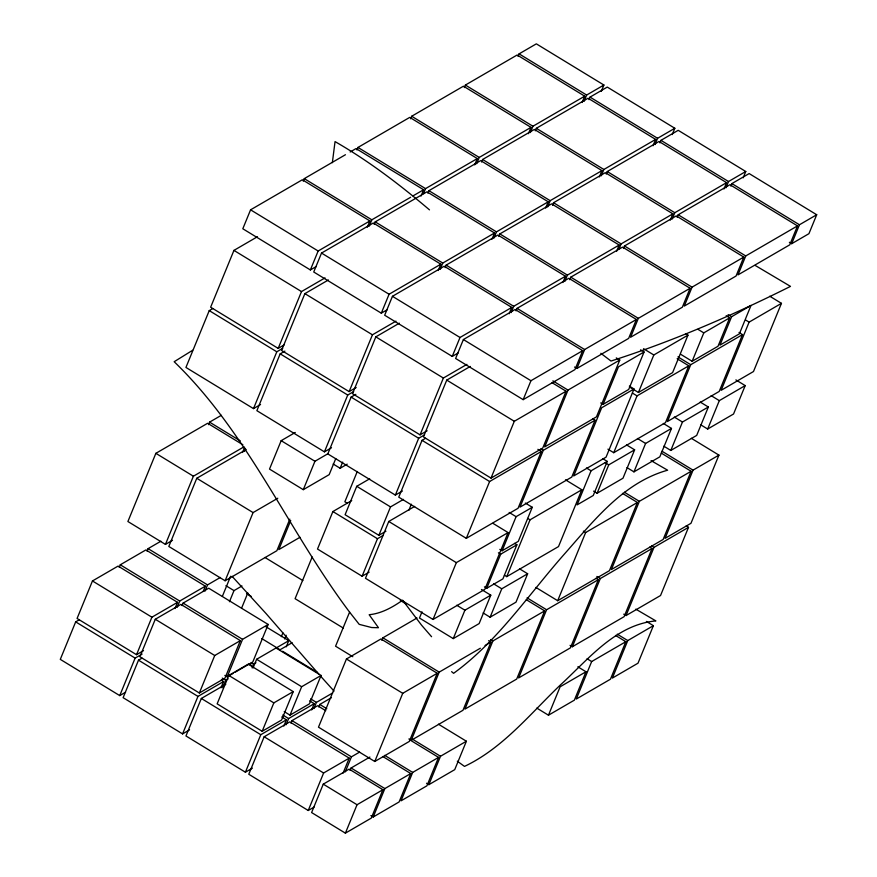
<?xml version="1.0" encoding="UTF-8"?>
<svg xmlns="http://www.w3.org/2000/svg" width="877" height="877" viewBox="0 0 877 877"><rect width="100%" height="100%" fill="white"/><g stroke="black" fill="none" stroke-linecap="round" stroke-linejoin="round"><path stroke-width="1.32" d="M332.35 162.684L335.047 141.603C368.822 160.962 399.835 184.707 429.478 209.855M79.171 619.842L75.674 621.87L60.294 659.372L119.743 695.614L125.564 692.227M174.961 608.572L177.527 602.324L118.077 566.082L92.458 580.958L77.077 618.46L136.527 654.702L143.51 650.646M212.771 308.572L209.241 310.622L185.935 367.441L253.497 408.616L260.557 404.516M257.465 236.724L233.94 250.394L210.644 307.213L278.195 348.388L284.082 344.968M367.31 227.253L369.897 220.938L302.335 179.763L250.581 209.822L242.808 228.765L310.37 269.941L316.257 266.531M242.885 444.76L207.63 423.273L155.865 453.332L127.899 521.519L165.435 544.398L172.495 540.298M119.25 567.298L120.281 564.799L145.9 549.923L205.35 586.165L203.3 591.164M147.073 551.14L148.092 548.64L160.908 541.208M303.245 181.155L304.286 178.634L345.45 154.725M208.529 424.665L209.57 422.144L221.333 415.314M165.435 544.398L193.4 476.211L243.981 446.832M246.185 449.572L196.777 478.272L168.812 546.459L225.115 580.771L276.869 550.712L289.816 519.14M119.743 695.614L135.124 658.112L142.118 654.056M136.527 654.702L151.907 617.2L177.527 602.324M141.997 658.145L138.5 660.173L123.12 697.675L182.58 733.906L189.564 729.85M155.284 619.261L139.903 656.763L199.353 692.994L224.972 678.118L240.353 640.616L180.903 604.374L155.284 619.261L214.733 655.503L240.353 640.616M356.95 149.967L357.98 147.446L409.745 117.375L477.296 158.562L474.709 164.876M253.497 408.616L276.803 351.798L282.679 348.377M278.195 348.388L301.502 291.57L325.027 277.899M310.37 269.941L318.143 251.008L369.897 220.938M284.882 351.129L280.18 353.859L256.873 410.677L324.435 451.852L331.495 447.752M328.404 279.96L304.878 293.631L281.572 350.449L349.134 391.624L356.194 387.524M438.248 270.489L440.835 264.185L373.273 222.999L321.519 253.069L313.747 272.002L381.309 313.177L387.185 309.767M177.165 607.29L179.73 601.041L205.35 586.165M242.567 452.466L244.639 447.413M244.519 451.337L245.549 448.816M182.076 605.601L183.107 603.102L208.726 588.215L268.176 624.457L252.795 661.96L235.332 672.1M204.988 591.131L207.553 584.882L220.357 577.439M410.644 118.779L411.686 116.257L463.44 86.187L531.002 127.373L528.414 133.677M295.286 432.471L281.166 440.671L269.513 469.085L303.289 489.673L329.171 474.643L335.759 458.583M369.25 226.123L371.837 219.809L410.655 197.27M225.115 580.771L253.08 512.585L277.779 498.246M374.183 224.402L375.213 221.87L426.978 191.811L494.54 232.986L491.942 239.3M222.407 596.25L230.607 576.255M229.434 601.732L233.995 590.616L241.986 585.968M182.58 733.906L197.961 696.404L223.58 681.528L221.245 680.103M199.353 692.994L214.733 655.503M225.795 684.257L201.337 698.465L185.957 735.967L245.407 772.209L252.39 768.142M241.756 607.75L247.829 592.929M464.35 87.59L465.391 85.058L517.145 54.999L584.707 96.174L582.12 102.488M421.015 196.064L423.602 189.75L356.04 148.575L350.164 151.984M423.47 193.674L425.542 188.621L477.296 158.562M221.015 687.776L223.58 681.528M290.725 520.543L278.82 549.583L299.989 537.283M303.289 489.673L314.942 461.269L327.888 453.749M222.703 687.743L225.773 680.245L228.108 678.897M224.841 675.422L227.176 676.836L242.556 639.333L268.176 624.457M228.798 675.433L217.145 703.847L262.179 731.297L281.594 720.017L293.247 691.613L248.202 664.163L228.798 675.433L273.832 702.883L293.247 691.613M427.888 193.203L428.919 190.682L480.684 160.623L548.235 201.798L545.647 208.112M324.435 451.852L347.73 395.034L353.617 391.624M349.134 391.624L372.44 334.806L395.965 321.146M381.309 313.177L389.07 294.244L440.835 264.185M355.821 394.365L351.118 397.095L327.812 453.913L395.363 495.099L402.422 490.999M399.342 323.196L375.816 336.867L352.51 393.685L420.072 434.86L427.132 430.771M509.175 313.736L511.773 307.421L444.211 266.235L392.447 296.305L384.685 315.238L452.247 356.424L458.123 353.003M252.061 667.836L253.596 664.086L255.931 662.738M253.069 667.923L256.621 659.274L276.025 648.004L321.07 675.454L309.417 703.858L290.002 715.139L284.225 711.62M333.161 464.01L340.144 468.263L342.688 462.091M312.179 557.016L295.089 598.684L343.345 628.096M518.055 56.391L519.085 53.87L536.34 43.85L603.902 85.025L601.304 91.34M281.342 636.647L282.887 632.887M351.732 500.592L332.887 511.543L317.507 549.046L362.091 576.222L369.162 572.111M476.649 163.747L479.248 157.432L531.002 127.373M284.63 638.938L286.143 635.233M481.583 162.015L482.624 159.493L534.378 129.423L601.94 170.609L599.353 176.924M357.29 471.486L344.858 501.787L347.171 503.201M440.188 269.371L442.775 263.056L494.54 232.986M286.231 646.842L288.774 640.67L265.676 626.595M445.121 267.638L446.152 265.106L497.917 235.047L565.468 276.222L562.881 282.537M369.688 478.798L356.742 486.307L345.099 514.722L378.875 535.31L385.935 531.21M245.407 772.209L260.787 734.707L286.406 719.82L281.747 716.98M262.179 731.297L273.832 702.883M343.082 773.119L349.232 758.123L289.783 721.881L264.163 736.768L248.783 774.259L308.233 810.501L314.054 807.114M283.841 726.068L286.406 719.82M286.045 724.797L288.61 718.548L314.229 703.661L309.559 700.822M290.002 715.139L301.655 686.724L321.07 675.454M530.355 132.559L532.942 126.244L584.707 96.174M290.956 723.108L291.986 720.609L317.606 705.722L325.762 710.699M535.288 130.826L536.318 128.305L588.083 98.235L655.645 139.41L653.047 145.725M493.883 238.171L496.481 231.857L548.235 201.798M498.816 236.45L499.857 233.918L551.611 203.859L619.173 245.034L616.586 251.348M362.091 576.222L377.472 538.719L383.37 535.299M378.875 535.31L390.528 506.906L403.464 499.386M395.363 495.099L418.669 438.27L424.556 434.86M420.072 434.86L443.367 378.042L466.904 364.383M452.247 356.424L460.008 337.481L511.773 307.421M192.622 350.285L174.172 361.719C248.344 433.37 288.325 530.64 349.583 612.124L335.573 646.206L352.806 656.709M414.657 506.424L388.774 521.464L365.479 578.283L433.03 619.458L484.795 589.399L508.09 532.58L492.951 523.35M425.575 438.281L422.045 440.331L398.75 497.149L466.301 538.335L518.066 508.265L541.372 451.447L537.875 449.32M470.28 366.443L446.755 380.103L423.448 436.921L491.01 478.108L542.764 448.037L566.071 391.219L552.093 382.701M463.385 339.542L455.623 358.474L523.174 399.66L574.939 369.59L582.701 350.657L515.15 309.482L463.385 339.542L530.947 380.717L582.701 350.657M311.664 709.91L314.229 703.661M313.867 708.638L316.422 702.389L332.734 692.918M318.779 706.95L319.809 704.439L331.451 697.675M346.448 658.989L318.483 727.176L374.775 761.488L409.285 741.449L437.25 673.262L380.958 638.949L346.448 658.989L402.74 693.312L437.25 673.262M408.803 510.392L411.335 504.22M584.06 101.359L586.647 95.045L603.902 85.025M588.982 99.638L590.024 97.106L607.279 87.086L674.83 128.272L672.242 134.576M547.588 206.983L550.175 200.669L601.94 170.609M552.521 205.251L553.551 202.73L605.316 172.67L672.878 213.845L670.28 220.16M511.127 312.607L513.714 306.292L565.468 276.222M308.233 810.501L323.613 772.999L349.232 758.123M516.049 310.875L517.09 308.353L568.844 278.283L636.406 319.469L628.645 338.401L576.88 368.472L574.545 367.046M381.857 640.342L382.898 637.82L417.013 618M323.262 784.148L311.609 812.562L345.385 833.15L371.267 818.12L382.92 789.706L349.145 769.118L323.262 784.148L357.038 804.735L382.92 789.706M345.286 771.837L351.436 756.84L359.592 752.104M350.066 770.466L351.085 767.989L369.908 757.059M422.001 611.85L419.469 618.022L453.256 638.609L479.138 623.58L490.78 595.176L481.462 589.497M601.293 175.795L603.88 169.48L655.645 139.41M606.226 174.063L607.257 171.541L659.022 141.471L726.573 182.657L723.985 188.961M564.821 281.407L567.408 275.104L619.173 245.034M569.754 279.686L570.795 277.154L622.549 247.095L690.111 288.27L682.339 307.213L630.585 337.272L638.346 318.34L690.111 288.27M345.385 833.15L357.038 804.735M374.775 761.488L402.74 693.312M433.03 619.458L456.336 562.639L508.09 532.58M466.301 538.335L489.607 481.517L541.372 451.447M491.01 478.108L514.306 421.289L566.071 391.219M523.174 399.66L530.947 380.717M370.883 815.566L373.207 816.991L384.86 788.576L410.743 773.547L382.789 756.511M654.987 144.595L657.586 138.292L674.83 128.272M408.934 738.916L411.225 740.32L439.191 672.133L480.366 648.224M453.256 638.609L464.909 610.206L490.78 595.176M659.921 142.874L660.962 140.342L678.206 130.322L745.768 171.508L743.181 177.823M619.041 248.958L621.113 243.905L672.878 213.845M623.459 248.487L624.49 245.966L676.255 215.906L743.806 257.082L736.044 276.025L684.279 306.084L692.052 287.152L743.806 257.082M410.743 773.547L399.09 801.962L373.207 816.991M484.422 586.856L486.735 588.27L500.712 554.176L516.893 544.781L514.58 543.378M499.802 549.364L502.115 550.767L516.093 516.674L532.273 507.279L525.345 503.058M595.066 420.258L543.312 450.318L520.006 507.136L571.76 477.077L595.066 420.258L592.742 418.833M619.765 360.03L568.011 390.09L544.705 446.908L596.47 416.849L619.765 360.03L616.279 357.904M576.88 368.472L584.641 349.528L636.406 319.469M438.566 757.388L412.683 772.418L401.03 800.833L426.913 785.803L438.566 757.388L409.449 739.64M516.893 544.781L502.905 578.875L486.735 588.27M532.273 507.279L518.285 541.372L502.115 550.767M483.117 612.946L490.111 617.211L501.765 588.796L527.647 573.766L519.491 568.789M504.418 575.224L506.742 576.638L530.048 519.82L581.813 489.761L565.501 479.818M426.529 783.249L428.853 784.674L440.506 756.259L466.389 741.229L438.434 724.194M488.653 640.67L490.956 642.074L462.99 710.26L411.225 740.32M544.661 610.885L492.896 640.944L464.931 709.131L516.696 679.061L544.661 610.885L526.277 599.671M672.231 219.031L674.819 212.716L726.573 182.657M527.647 573.766L515.994 602.17L490.111 617.211M677.154 217.299L678.195 214.777L729.949 184.707L797.511 225.893L789.749 244.826L737.985 274.896L745.746 255.952L797.511 225.893M600.734 402.938L603.069 404.363L618.449 366.86L644.069 351.973L640.572 349.846M466.389 741.229L454.735 769.644L428.853 784.674M581.813 489.761L558.506 546.579L506.742 576.638M607.246 461.401L591.065 470.796L577.088 504.889L593.258 495.494L607.246 461.401L602.62 458.583M644.069 351.973L628.688 389.476L603.069 404.363M634.016 388.971L606.062 457.158L573.711 475.948L601.666 407.772L634.016 388.971L629.346 386.121M598.355 579.686L546.601 609.756L518.636 677.932L570.39 647.873L598.355 579.686L596.064 578.294M593.597 491.131L597.094 493.269L608.748 464.854L634.63 449.824L626.474 444.858M607.914 449.156L613.736 452.696L637.031 395.878L688.796 365.819L677.154 358.715M630.431 387.59L638.434 392.468L653.814 354.977L687.974 335.135L685.693 333.731M725.926 187.842L728.513 181.528L745.768 171.508M535.858 587.415L557.684 600.712L585.65 532.536L637.404 502.466L622.473 493.367M730.859 186.11L731.889 183.589L749.144 173.569L816.706 214.744L808.934 233.677L791.69 243.707L789.355 242.282M634.63 449.824L622.977 478.228L597.094 493.269M687.974 335.135L672.593 372.626L638.434 392.468M626.967 467.594L633.95 471.859L645.604 443.444L671.486 428.414L663.33 423.448M570.039 645.34L572.33 646.744L600.296 578.557L652.06 548.498L649.758 547.095M688.796 365.819L665.49 422.637L613.736 452.696M742.501 334.63L690.736 364.689L667.43 421.508L719.195 391.449L742.501 334.63L739.004 332.493M680.486 354.176L692.139 361.28L703.793 332.876L729.664 317.836L726.178 315.709M536.812 708.101L548.465 715.204L560.118 686.79L585.989 671.76L577.844 666.794M637.404 502.466L609.449 570.653L557.684 600.712M691.109 471.278L639.355 501.337L611.39 569.524L663.144 539.465L691.109 471.278L661.236 453.069M671.486 428.414L659.833 456.829L633.95 471.859M663.823 446.185L670.806 450.449L682.459 422.034L708.342 407.005L700.186 402.039M729.664 317.836L718.011 346.251L692.139 361.28M585.989 671.76L574.347 700.164L548.465 715.204M731.604 316.718L719.962 345.121L739.366 333.852L751.019 305.437L731.604 316.718L728.14 314.602M625.827 641.701L591.668 661.543L576.288 699.046L610.447 679.204L625.827 641.701L615.533 635.43M708.342 407.005L696.689 435.42L670.806 450.449M652.06 548.498L624.095 616.684L572.33 646.744M623.733 614.152L626.035 615.555L654.001 547.369L688.511 527.329L686.209 525.926M781.451 303.343L749.101 322.133L721.135 390.32L753.486 371.53L781.451 303.343L769.754 296.218M700.679 424.786L707.673 429.039L719.315 400.636L745.198 385.595L735.88 379.916M718.932 455.119L693.049 470.149L665.084 538.335L690.966 523.306L718.932 455.119L691.361 438.314M653.387 625.685L627.768 640.572L612.387 678.074L638.007 663.187L653.387 625.685L646.393 621.431M791.69 243.707L799.451 224.764L816.706 214.744M745.198 385.595L733.545 414.01L707.673 429.039M688.511 527.329L660.545 595.516L626.035 615.555M413.012 195.9L423.602 189.75M340.144 468.263L347.204 464.163M276.211 647.96L288.774 640.67M227.176 676.836L232.997 673.459M279.588 650.021L292.151 642.731M485.069 645.494L490.956 642.074M651.052 460.611L667.616 470.204C623.207 482.591 593.619 521.015 564.437 554.023C528.568 594.595 497.873 641.186 453.595 673.317L451.611 671.65M635.803 609.153L655.864 620.905C615.544 624.61 588.105 659.636 560.206 685.134C530.081 713.944 502.883 748.191 464.503 766.399L457.312 761.214M755.174 265.424L790.495 286.384C732.438 315.391 672.845 341.241 610.984 361.039L600.844 353.31M519.085 53.87L586.647 95.045M590.024 97.106L657.586 138.292M660.962 140.342L728.513 181.528M731.889 183.589L799.451 224.764M465.391 85.058L532.942 126.244M536.318 128.305L603.88 169.48M607.257 171.541L674.819 212.716M678.195 214.777L745.746 255.952M411.686 116.257L479.248 157.432M482.624 159.493L550.175 200.669M553.551 202.73L621.113 243.905M624.49 245.966L692.052 287.152M745.593 319.995L749.101 322.133M697.96 329.324L703.793 332.876M357.98 147.446L425.542 188.621M428.919 190.682L496.481 231.857M499.857 233.918L567.408 275.104M570.795 277.154L638.346 318.34M677.921 356.884L690.736 364.689M643.521 348.695L653.814 354.977M711.17 395.659L719.315 400.636M304.286 178.634L371.837 219.809M375.213 221.87L442.775 263.056M446.152 265.106L513.714 306.292M517.09 308.353L584.641 349.528M674.314 417.068L682.459 422.034M632.372 393.039L637.031 395.878M552.872 380.859L568.011 390.09M662.025 451.238L693.049 470.149M637.447 438.478L645.604 443.444M250.581 209.822L318.143 251.008M321.519 253.069L389.07 294.244M392.447 296.305L460.008 337.481M605.251 462.727L608.748 464.854M233.94 250.394L301.502 291.57M304.878 293.631L372.44 334.806M375.816 336.867L443.367 378.042M446.755 380.103L514.306 421.289M586.45 467.978L591.065 470.796M624.413 492.238L639.355 501.337M540.977 448.903L543.312 450.318M651.699 545.965L654.001 547.369M583.348 531.133L585.65 532.536M209.241 310.622L276.803 351.798M280.18 353.859L347.73 395.034M351.118 397.095L418.669 438.27M422.045 440.331L489.607 481.517M527.724 518.406L530.048 519.82M509.164 512.453L516.093 516.674M596.853 576.463L600.296 578.557M498.41 552.773L500.712 554.176M617.276 634.181L627.768 640.572M356.742 486.307L390.528 506.906M281.166 440.671L314.942 461.269M527.066 597.851L546.601 609.756M493.608 583.83L501.765 588.796M388.774 521.464L456.336 562.639M209.57 422.144L240.276 440.868M587.086 658.759L591.668 661.543M332.887 511.543L377.472 538.719M456.753 605.24L464.909 610.206M490.594 639.541L492.896 640.944M400.307 600.438L406.051 603.935M155.865 453.332L193.4 476.211M196.777 478.272L253.08 512.585M264.953 557.465L302.861 580.574M382.898 637.82L439.191 672.133M246.558 593.565L251.217 596.404M225.904 585.683L233.995 590.616M148.092 548.64L207.553 584.882M261.73 638.544L279.215 649.21M282.602 651.271L317.573 672.582M412.552 739.223L440.506 756.259M120.281 564.799L179.73 601.041M183.107 603.102L242.556 639.333M256.621 659.274L301.655 686.724M251.271 662.672L253.596 664.086M310.601 698.837L316.422 702.389M319.809 704.439L326.803 708.704M249.068 663.944L251.403 665.369M384.729 755.382L412.683 772.418M92.458 580.958L151.907 617.2M222.276 678.118L225.773 680.245M282.778 714.996L288.61 718.548M291.986 720.609L351.436 756.84M351.085 767.989L384.86 788.576M75.674 621.87L135.124 658.112M138.5 660.173L197.961 696.404M201.337 698.465L260.787 734.707M264.163 736.768L323.613 772.999M232.076 576.321L266.038 613.538L319.107 674.49M334.038 691.087L320.785 676.364M431.572 636.713L421.629 625.257L402.62 600.23C392.622 607.246 381.539 613.527 369.162 614.722L378.469 627.724L371.662 627.537L359.208 624.358L349.583 612.124"/></g></svg>
